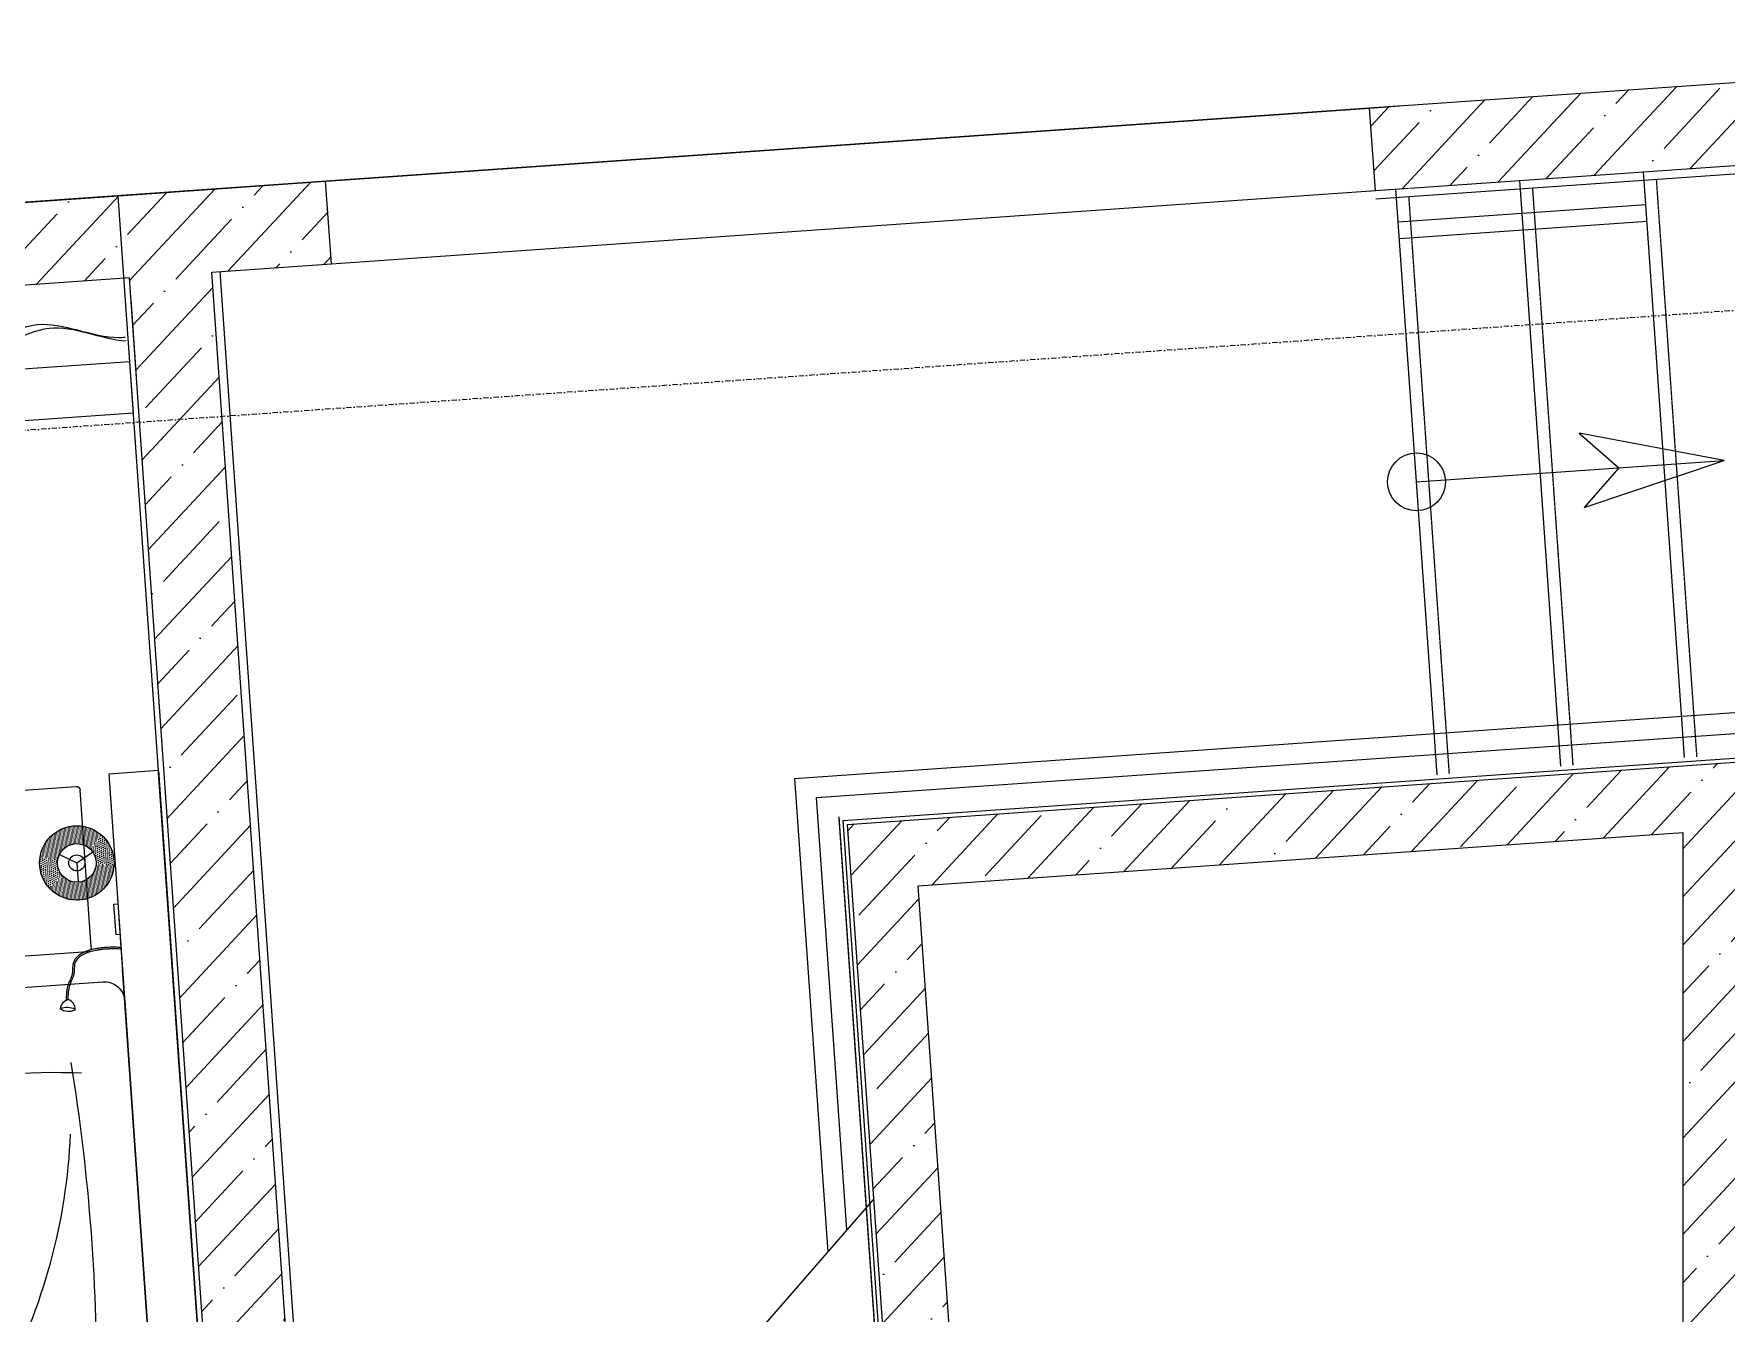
# Model space of a CAD drawing. Header units: millimetres. Extents: x -798 to 124478, y -405 to 121556.
# Drawn here: x 107685 to 111777, y 33925 to 37018 of the extents above; entities that cross this region are included whole.
import ezdxf

# ---------------------------------------------------------------- set-up
doc = ezdxf.new("R2010")
doc.units = ezdxf.units.MM
doc.set_wipeout_variables(frame=1)
for name, pattern in [('CENTER', [2, 1.25, -0.25, 0.25, -0.25]), ('HIDDEN', [0.375, 0.25, -0.125]), ('Strichpunkt', [25.4, 12.7, -6.35, 0, -6.35])]:
    doc.linetypes.add(name, pattern=pattern)
for name, color, linetype, lineweight in [('A-AXES', 40, 'CENTER', 5), ('A-Hatch', 253, 'Continuous', 9), ('A-Stair', 31, 'Continuous', 25), ('A-STAIR-PLAN-CNCR', 246, 'HIDDEN', 13), ('A-WALL-BRCK', 5, 'Continuous', 9), ('A-поручни', 141, 'Continuous', 5), ('LWA', 9, 'Continuous', 0), ('S-WALL', 5, 'Continuous', 15)]:
    doc.layers.add(name, color=color, linetype=linetype, lineweight=lineweight)
doc.layers.add('A-ЧИСТОВАЯ ОТДЕЛКА', color=83, linetype='Continuous')
doc.layers.add('A-ЭСКИЗ', color=250, linetype='Continuous')
pattern_1 = [(0, (-128611.0993, 13100.188), (2.38125, 4.7625), [0, -4.7625])]
pattern_2 = [(0, (-128611.0993, 13100.1882), (1.5875, 3.175), [0, -3.175])]

# ---------------------------------------------------------------- blocks, each defined once
blk = doc.blocks.new('штора2')
at = {"layer": 'LWA', "color": 9}
for q in [(27702.1, 22032.7), (27767.8, 22038.8), (27708.2, 21966.9), (27774, 21973.1)]:
    blk.add_line((27738, 22002.9), q, dxfattribs=at)
blk.add_lwpolyline([(27677, 21939.2), (28148.4, 21939.2), (28148.4, 22063.4), (27677, 22063.4)], close=True, dxfattribs=at)
blk.add_circle((27738, 22002.9), 32.4, dxfattribs=at)
for points, knots in [([(28141.4, 22122.6), (28136.3, 22122.5), (28066.7, 22124), (27929.6, 22212.2), (27740.5, 22074.7), (27531.2, 22205), (27311.7, 22039.8), (27090.5, 22195.7), (26899.4, 22085.9), (26789.9, 22128.8), (26740.5, 22148.1)], [187.014587, 187.014587, 187.014587, 187.014587, 202.944401, 403.924227, 603.513811, 795.094955, 1040.158283, 1286.67345, 1472.778245, 1625.519582, 1625.519582, 1625.519582, 1625.519582]), ([(28143.2, 22113.4), (28082.5, 22121.8), (27954.9, 22198.4), (27770, 22063.9), (27560.7, 22194.2), (27341.1, 22028.9), (27120, 22184.9), (26928.9, 22075.1), (26819.3, 22118), (26770, 22137.3)], [215.715231, 215.715231, 215.715231, 215.715231, 403.924227, 603.513811, 795.094955, 1040.158283, 1286.67345, 1472.778245, 1625.519582, 1625.519582, 1625.519582, 1625.519582])]:
    blk.add_open_spline(points, degree=3, knots=knots, dxfattribs=at)
blk = doc.blocks.new('шторы')
blk.add_blockref('штора2', (-15411.3, -10065.5))
blk = doc.blocks.new('NC Night table')
blk.add_wipeout([(-199.9, -389.9), (-199.9, -10), (-198.9, -5.6), (-197.8, -3.7), (-197, -2.9), (-195.2, -1.5), (-192.3, -0.3), (-189.9, 0), (189.9, 0), (192.7, -0.4), (195.1, -1.4), (197, -2.9), (198.7, -5.2), (199.6, -7.3), (199.9, -10), (199.9, -389.9), (199.8, -391.7), (199, -394.1), (197, -397), (195, -398.5), (191.7, -399.7), (189.9, -399.9), (-189.9, -399.9), (-192, -399.7), (-194.5, -398.8), (-197, -397), (-198.9, -394.4), (-199.7, -392)])
for points in [[(-189.9, 0), (189.9, 0)], [(-199.9, -389.9), (-199.9, -10)], [(199.9, -389.9), (199.9, -10)], [(-189.9, -399.9), (189.9, -399.9)], [(-189.9, -399.9), (189.9, -399.9)]]:
    blk.add_lwpolyline(points)
for centre, start, end in [((-189.9, -10), 90, 180), ((189.9, -10), 0, 90), ((-189.9, -389.9), 180, 270), ((189.9, -389.9), 270, 0)]:
    blk.add_arc(centre, 10, start, end)
blk = doc.blocks.new('*U479')
at = {"transparency": 33554687}
blk.add_wipeout([(-1850, 0), (1950, 0), (1950, -120), (1635.9, -120), (1635.9, -130), (1560.9, -130), (1560.9, -120), (1400, -120), (1415.7, -122.5), (1427.5, -128.2), (1435.4, -134.6), (1442.5, -143.7), (1448, -156), (1450, -170), (1450, -1616.3), (1459.6, -1616.3), (1459.6, -2047.5), (1450, -2047.5), (1450, -2120.8), (1447.8, -2135.5), (1443.4, -2145.7), (1435.4, -2156.2), (1423.9, -2164.8), (1409.4, -2169.9), (1400, -2170.8), (300, -2170.8), (277, -2165.2), (264.6, -2156.2), (258.3, -2148.5), (252.2, -2135.4), (250, -2120.8), (250, -2047.5), (240.4, -2047.5), (240.4, -1616.3), (250, -1616.3), (250, -170), (252, -156.1), (256.2, -145.8), (262.8, -136.6), (264.6, -134.6), (272.2, -128.5), (282.6, -123.1), (294.5, -120.3), (300, -120), (-200, -120), (-185, -122.3), (-173.7, -127.4), (-164.6, -134.6), (-158.7, -141.8), (-154.1, -150.2), (-150, -170), (-150, -1616.3), (-140.4, -1616.3), (-140.4, -2047.5), (-150, -2047.5), (-150, -2120.8), (-151.7, -2133.9), (-156, -2144.5), (-164.6, -2156.2), (-173.1, -2163), (-185.1, -2168.6), (-200, -2170.8), (-1300, -2170.8), (-1313.7, -2168.9), (-1325.1, -2164.1), (-1335.4, -2156.2), (-1342.9, -2146.5), (-1347, -2137.8), (-1350, -2120.8), (-1350, -2047.5), (-1359.6, -2047.5), (-1359.6, -1616.3), (-1350, -1616.3), (-1350, -170), (-1349.4, -162.3), (-1346.1, -150.6), (-1341.5, -142.1), (-1335.4, -134.6), (-1327.6, -128.3), (-1319.2, -123.9), (-1300, -120), (-1460.9, -120), (-1460.9, -130), (-1535.9, -130), (-1535.9, -120), (-1850, -120)], dxfattribs=at)
for p, q in [((-1850, 0), (1950, 0)), ((-1850, 0), (-1850, -120)), ((-1850, -120), (1950, -120)), ((1400, -120), (-1376.1, -120))]:
    blk.add_line(p, q, dxfattribs=at)
at = {"color": 1, "transparency": 33554687}
for p, q in [((-1850, -120), (-1756.1, -120)), ((1425.9, -120), (-1499.9, -120))]:
    blk.add_line(p, q, dxfattribs=at)
at = {"color": 9, "transparency": 33554687}
for p, q in [((-1535.9, -130), (-1535.9, -120)), ((-1460.9, -120), (-1460.9, -130)), ((-1460.9, -130), (-1535.9, -130))]:
    blk.add_line(p, q, dxfattribs=at)
at = {"transparency": 33554687}
blk.add_lwpolyline([(-1350, -1616.3), (-1350, -170, -0.414214), (-1300, -120), (-1193.7, -120)], format="xyb", dxfattribs=at)
for centre, radius, start, end in [((-1287.7, -269.4), 29, 90.0643, 152.4341), ((-1241.2, -265.1), 53, 152.8654, 192.5176), ((-1322.7, -254.6), 37.9, 322.5963, 20.4157), ((-1285.1, -249.5), 29, 192.8605, 255.2303)]:
    blk.add_arc(centre, radius, start, end, dxfattribs=at)
at = {"color": 9, "transparency": 33554687}
for centre, radius, start, end in [((-728.4, -4972.4), 4732.5, 85.2045, 95.2424), ((328.4, -407.2), 1471.4, 173.3374, 188.5889), ((-1147.8, -1679.3), 1415, 57.9104, 83.527)]:
    blk.add_arc(centre, radius, start, end, dxfattribs=at)
at = {"transparency": 33554687, "xscale": -1}
blk.add_blockref('NC Night table', (-1626, -191.8), dxfattribs=at)
at = {"transparency": 33554687}
h = blk.add_hatch(dxfattribs=at)
h.set_pattern_fill('DOTS', color=9, scale=3, style=0)
h.set_pattern_definition(pattern_1)
h.paths.add_polyline_path([(-1703.3, -147.2), (-1673.4, -178.6, -0.227785), (-1634.9, -166.1), (-1629.9, -123.1, 0.225319)])
h = blk.add_hatch(dxfattribs=at)
h.set_pattern_fill('DOTS', color=9, scale=2, style=0)
h.set_pattern_definition(pattern_2)
h.paths.add_polyline_path([(-1688, -212.4, -0.205293), (-1673.4, -178.6), (-1703.3, -147.2, 0.205293), (-1731.2, -212.4, 0.349325), (-1661.4, -300.1), (-1651.7, -258, -0.349325)])
h = blk.add_hatch(dxfattribs=at)
h.set_pattern_fill('DOTS', color=9, scale=2, style=0)
h.set_pattern_definition(pattern_2)
h.paths.add_polyline_path([(-1629.9, -123.1), (-1634.9, -166.1, -0.37521), (-1594.5, -212.4, -0.229255), (-1612.2, -249.1), (-1586, -283.5, 0.231726), (-1551.2, -212.4, 0.377888)])
h = blk.add_hatch(dxfattribs=at)
h.set_pattern_fill('DOTS', color=9, scale=3, style=0)
h.set_pattern_definition(pattern_1)
h.paths.add_polyline_path([(-1612.2, -249.1, -0.227785), (-1651.7, -258), (-1661.4, -300.1, 0.225319), (-1586, -283.5)])
at = {"color": 1, "transparency": 33554687}
for points in [[(-1641.2, -212.4), (-1665.1, -172.2)], [(-1664.8, -252.8), (-1641.2, -212.4)], [(-1641.2, -212.4), (-1594.5, -212.4)]]:
    blk.add_lwpolyline(points, dxfattribs=at)
for radius in [90, 90, 46.7, 19.4]:
    blk.add_circle((-1641.2, -212.4), radius, dxfattribs=at)
at = {"transparency": 33554687}
for points, knots in [([(-1430, -120), (-1430.4, -124.6), (-1430.9, -129.2), (-1431.7, -139.3), (-1432.1, -144.8), (-1432.3, -153.7), (-1432.4, -156.9), (-1432.3, -163.1), (-1432.2, -166.1), (-1431.9, -172.1), (-1431.6, -175.1), (-1430.7, -184.4), (-1429.8, -190.7), (-1427.1, -202.8), (-1425.3, -208.7), (-1421.3, -217.8), (-1419.5, -221.2), (-1415.1, -227.4), (-1412.6, -230.2), (-1408.3, -233.7), (-1406.6, -234.8), (-1403.6, -236.5), (-1402.3, -237.1), (-1400.3, -237.8), (-1399.6, -238.1), (-1398.3, -238.5), (-1397.6, -238.7), (-1395.5, -239.2), (-1394.2, -239.4), (-1390.2, -240.1), (-1387.7, -240.4), (-1382.7, -240.9), (-1380.2, -241.2), (-1376.8, -241.8), (-1375.8, -242), (-1374.1, -242.4), (-1373.3, -242.6), (-1371.8, -243.1), (-1371, -243.3), (-1368.8, -244.2), (-1367.3, -244.8), (-1363.2, -246.7), (-1360.6, -248.2), (-1355.2, -251), (-1352.4, -252.5), (-1348.7, -254.2), (-1347.8, -254.5), (-1346.2, -255.1), (-1345.3, -255.5), (-1342.8, -256.3), (-1341.1, -256.8), (-1336, -258.2), (-1332.6, -258.9), (-1323.3, -260.3), (-1317.5, -260.7), (-1311.8, -261.1)], [0.408946, 0.408946, 0.408946, 0.408946, 14.893019, 14.893019, 31.538449, 31.538449, 40.753928, 40.753928, 48.699197, 48.699197, 56.644465, 56.644465, 72.535003, 72.535003, 88.42554, 88.42554, 99.093384, 99.093384, 109.761227, 109.761227, 115.432916, 115.432916, 119.531491, 119.531491, 121.526995, 121.526995, 123.5225, 123.5225, 127.513508, 127.513508, 134.907916, 134.907916, 142.302325, 142.302325, 145.600302, 145.600302, 148.209925, 148.209925, 150.819548, 150.819548, 156.038795, 156.038795, 165.123981, 165.123981, 174.209168, 174.209168, 176.741836, 176.741836, 179.274504, 179.274504, 184.33984, 184.33984, 194.470511, 194.470511, 211.322731, 211.322731, 211.322731, 211.322731]), ([(-1426, -120), (-1426.4, -124.7), (-1426.9, -129.5), (-1427.6, -138.2), (-1427.9, -142.1), (-1428.2, -149.6), (-1428.3, -153.3), (-1428.3, -159.8), (-1428.3, -162.5), (-1428.1, -168.2), (-1427.9, -171.1), (-1427.5, -176.9), (-1427.2, -179.9), (-1425.7, -191), (-1424.1, -199.1), (-1419.1, -213.9), (-1415.7, -220.5), (-1409.9, -227), (-1408.5, -228.4), (-1405.6, -230.7), (-1404.1, -231.6), (-1401.6, -233), (-1400.6, -233.4), (-1397.5, -234.6), (-1395.2, -235.2), (-1391, -235.9), (-1389.1, -236.2), (-1385.2, -236.6), (-1383.3, -236.8), (-1379.3, -237.3), (-1377.4, -237.6), (-1374.5, -238.2), (-1373.6, -238.4), (-1371.8, -238.9), (-1370.9, -239.2), (-1369.1, -239.8), (-1368.2, -240.1), (-1364.9, -241.4), (-1362.5, -242.6), (-1357.9, -245.1), (-1355.5, -246.3), (-1350.9, -248.8), (-1348.5, -249.9), (-1343.7, -251.8), (-1341.2, -252.7), (-1336.2, -254), (-1333.6, -254.6), (-1324.7, -256.1), (-1318.3, -256.7), (-1311.7, -257.1), (-1311.6, -257.1), (-1311.5, -257.1)], [0, 0, 0, 0, 14.994783, 14.994783, 27.011933, 27.011933, 37.761453, 37.761453, 45.515298, 45.515298, 53.269144, 53.269144, 61.022989, 61.022989, 82.389762, 82.389762, 103.756534, 103.756534, 110.162663, 110.162663, 115.905696, 115.905696, 119.508232, 119.508232, 126.713306, 126.713306, 132.501218, 132.501218, 138.28913, 138.28913, 144.077042, 144.077042, 146.875499, 146.875499, 149.673956, 149.673956, 152.472413, 152.472413, 160.360941, 160.360941, 168.249469, 168.249469, 176.137996, 176.137996, 184.026524, 184.026524, 191.915051, 191.915051, 211.08036, 211.08036, 211.322731, 211.322731, 211.322731, 211.322731])]:
    blk.add_open_spline(points, degree=3, knots=knots, dxfattribs=at)
blk = doc.blocks.new('A$C77B06109')
at = {"layer": 'LWA', "rotation": 270}
blk.add_blockref('*U479', (4437, -2593.3), dxfattribs=at)
blk = doc.blocks.new('оси 2')
at = {"layer": 'A-AXES', "linetype": 'Strichpunkt', "transparency": 33554687}
blk.add_line((2275580.2, -2396969.1), (2165325.6, -2404701.6), dxfattribs=at)

msp = doc.modelspace()

# ---------------------------------------------------------------- hatches: boundary and pattern name
at = {"layer": 'A-Hatch'}
h = msp.add_hatch(dxfattribs=at)
h.set_pattern_fill('ANSI35', color=256, scale=25, angle=-177.9339, style=0)
h.set_pattern_definition([(227.066067, (3753.58, -634705.4), (116.227165, -108.13329), []), (227.066067, (3641.4, -634709.45), (116.227165, -108.13329), [198.4375, -39.6875, 0, -39.6875])])
h.paths.add_polyline_path([(110928.7, 36638.9), (110914.7, 36838.5), (113473.6, 37017.9), (113473.3, 35355.8), (113273.3, 35355.9), (113273.5, 36803.4)])
h = msp.add_hatch(dxfattribs=at)
h.set_pattern_fill('ANSI35', color=256, scale=25, angle=-177.9339, style=0)
h.set_pattern_definition([(227.066067, (2112.55, -636464.06), (116.227165, -108.13329), []), (227.066067, (2000.37, -636468.11), (116.227165, -108.13329), [198.4375, -39.6875, 0, -39.6875])])
h.paths.add_polyline_path([(109823.6, 34957.5), (109916.7, 33630.8), (111672.1, 33753.9), (111672.1, 33593.5), (109927.9, 33471.2), (110023.7, 32104.5), (111672.1, 32220.1), (111832.4, 32071.4), (109875.3, 31934.1), (109652.8, 35106.4), (111832.5, 35259.2), (111832.4, 32071.4), (111672.1, 32220.1), (111672.1, 35087.2)])

# ---------------------------------------------------------------- linework, layer by layer
at = {"layer": 'A-Stair'}
for p, q in [((111377, 35247.2), (111277.9, 36663.7)), ((111676.3, 35268.1), (111577.1, 36684.7)), ((111077.8, 35226.2), (110978.6, 36642.8))]:
    msp.add_line(p, q, dxfattribs=at)
msp.add_lwpolyline([(111028.2, 35934.5), (111772.4, 35986.6), (111421.2, 36052.6), (111517.7, 35968.8), (111433.8, 35872.3), (111772.4, 35986.6)], dxfattribs=at)
msp.add_circle((111028.2, 35934.5), 70, dxfattribs=at)
at = {"layer": 'A-STAIR-PLAN-CNCR', "ltscale": 5, "transparency": 33554687}
for p, q in [((111706.2, 35270), (111608.5, 36666.8)), ((111107.7, 35228.4), (111009.9, 36624.9)), ((111406.9, 35249.3), (111309.2, 36645.9)), ((109631.3, 35124.8), (109973.4, 30236.7))]:
    msp.add_line(p, q, dxfattribs=at)
at = {"layer": 'A-поручни', "ltscale": 5, "transparency": 33554687}
for p, q in [((110984.2, 36563), (111582.7, 36604.9)), ((110987, 36523.1), (111585.5, 36565)), ((109524.6, 35217.6), (111952.4, 35387.5)), ((109524.6, 35217.6), (109604.7, 34073.2)), ((109631.3, 35124.8), (109812.5, 32535.9))]:
    msp.add_line(p, q, dxfattribs=at)
msp.add_lwpolyline([(109651, 34126.5), (109577.9, 35171.2), (111902, 35333.8), (111901.4, 31725)], dxfattribs=at)
at = {"layer": 'A-ЧИСТОВАЯ ОТДЕЛКА', "ltscale": 5, "transparency": 33554687}
msp.add_line((110930.1, 36619.1), (113252.6, 36781.7), dxfattribs=at)
msp.add_lwpolyline([(109642, 35115.5), (111842, 35269.5), (111841.5, 32061.6), (109865.4, 31923.4)], close=True, dxfattribs=at)
at = {"layer": 'S-WALL', "ltscale": 200}
for p, q in [((110997.7, 36844.3), (113473.6, 37017.9)), ((110914.6, 36838.4), (110997.7, 36844.3)), ((110928.7, 36638.9), (110914.7, 36838.5)), ((111012.4, 36644.8), (113273.5, 36803.4)), ((107902.1, 36627.2), (108390.9, 36661.5)), ((108404.9, 36461.9), (108390.9, 36661.5)), ((110928.7, 36639), (111008.5, 36644.6)), ((108115.6, 36441.7), (108404.9, 36461.9)), ((109652.8, 35106.4), (111832.5, 35259.2)), ((109875.3, 31934.1), (109652.8, 35106.4))]:
    msp.add_line(p, q, dxfattribs=at)
at = {"layer": 'S-WALL', "linetype": 'Continuous', "lineweight": 15, "ltscale": 40}
for p, q in [((110994.5, 36844.1), (90260.7, 35389.9)), ((110994.5, 36844.1), (90492.9, 35406.2)), ((110994.5, 36844.1), (90492.9, 35406.2)), ((108392.8, 36661.6), (110914.3, 36838.4)), ((108404.9, 36462), (110928.7, 36638.9))]:
    msp.add_line(p, q, dxfattribs=at)
at = {"layer": 'S-WALL', "lineweight": 25, "ltscale": 200}
msp.add_line((108404.9, 36462), (108404.9, 36461.9), dxfattribs=at)
at = {"layer": 'S-WALL', "linetype": 'HIDDEN', "lineweight": 18, "ltscale": 750, "transparency": 33554687}
msp.add_line((107919.8, 36375.3), (107933.8, 36175.8), dxfattribs=at)
at = {"layer": 'S-WALL', "ltscale": 200}
msp.add_lwpolyline([(107916.3, 36427.7), (106833.9, 36351.7), (106819.9, 36551.3), (107902.3, 36627.2)], dxfattribs=at)
msp.add_lwpolyline([(109823.6, 34957.5), (111672.1, 35087.2), (111672.1, 33753.9), (109916.7, 33630.8)], close=True, dxfattribs=at)

# ---------------------------------------------------------------- block references
at = {"layer": 'A-ЭСКИЗ', "rotation": 4.01173779109849}
msp.add_blockref('шторы', (96050.8, 23365.6), dxfattribs=at)

# ---------------------------------------------------------------- next in the draw order: block references
at = {"rotation": 4.011737791098464}
msp.add_blockref('A$C77B06109', (103508.5, 35667.4), dxfattribs=at)

# ---------------------------------------------------------------- next in the draw order: hatches: boundary and pattern name
at = {"layer": 'A-Hatch'}
h = msp.add_hatch(dxfattribs=at)
h.set_pattern_fill('ANSI35', color=256, scale=25, angle=-177.9339, style=0)
h.set_pattern_definition([(227.066067, (-1604.38, -635281.65), (116.227165, -108.13329), []), (227.066067, (-1716.56, -635285.7), (116.227165, -108.13329), [198.4375, -39.6875, 0, -39.6875])])
h.paths.add_polyline_path([(108390.9, 36661.4), (108404.9, 36462), (108115.6, 36441.7), (108573.2, 29917.7), (108373.7, 29903.7), (107916.2, 36427.7), (106833.9, 36351.7), (106819.9, 36551.2)])

# ---------------------------------------------------------------- next in the draw order: linework, layer by layer
msp.add_lwpolyline([(109716, 34201.2), (109121.3, 33517), (109209.9, 33357.2), (108868.7, 33488.2), (108957.3, 33328.4), (108342.8, 32621.4)])
at = {"layer": 'A-WALL-BRCK', "ltscale": 5, "transparency": 33554687}
msp.add_line((108518.8, 27648.4), (107889.2, 36626.3), dxfattribs=at)
at = {"layer": 'A-ЧИСТОВАЯ ОТДЕЛКА', "ltscale": 5, "transparency": 33554687}
msp.add_line((108398.6, 32685.6), (108135.6, 36443.2), dxfattribs=at)
at = {"layer": 'S-WALL', "ltscale": 200}
for p, q in [((108373.5, 29903.7), (107916.3, 36427.7)), ((108559, 30117.2), (108115.6, 36441.7))]:
    msp.add_line(p, q, dxfattribs=at)

# ---------------------------------------------------------------- next in the draw order: block references
msp.add_blockref('оси 2', (-2159419.1, 2433624.2))

doc.saveas('drawing.dxf')
